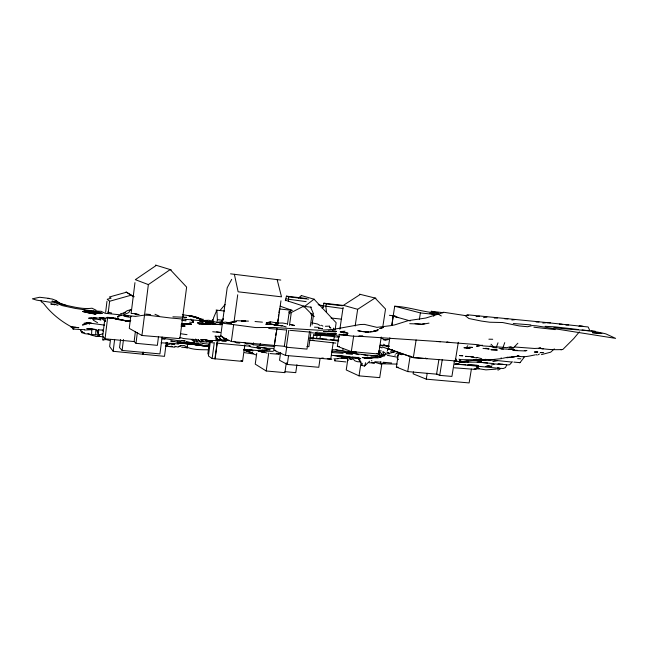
<?xml version="1.0" encoding="UTF-8"?>
<svg xmlns="http://www.w3.org/2000/svg" width="648" height="648" viewBox="0 0 648 648"><rect width="100%" height="100%" fill="white"/><g stroke="black" fill="none" stroke-linecap="round" stroke-linejoin="round"><path stroke-width="0.97" d="M96.649 329.848L99.128 335.162L95.726 334.749L95.799 329.978M167.403 342.387L167.338 345.157L165.726 345.773M369.668 361.187L364.573 366.047L361.673 365.44L361.722 363.965M208.51 349.799C201.512 349.693 193.833 350.009 187.345 347.352L187.475 343.991M95.726 334.749L91.579 334.53L91.846 328.706M98.682 329.646L98.431 335.219L99.128 335.162M275.092 346.016L273.367 346.413L253.336 344.785L253.562 342.808M104.668 320.225L102.724 336.174L105.049 338.799L134.128 341.569L135.991 343.319L157.367 345.352L158.493 336.563M105.64 312.247L106.977 301.279M260.067 345.368L260.285 343.562M105.049 338.799L107.584 318.046M108.184 313.106L109.633 301.247L107.22 299.279L111.132 298.185L109.35 297.011L126.482 292.224L134.217 296.744M110.5 339.584L109.642 346.55L113.165 351.289L164.503 356.351L166.309 342.411M113.165 351.289L114.631 339.398M120.552 339.609L119.556 347.644L122.116 350.43L159.935 353.905L162.113 336.984M122.116 350.43L123.468 339.503M130.75 316.451L129.268 328.382L141.944 335.486L179.893 338.645L186.624 287.105L170.238 269.576L148.36 284.594L141.944 335.486M131.123 313.47L134.962 282.649M134.128 341.569L135.392 331.541M135.991 343.319L137.352 332.489M142.803 354.075L143.054 352.075M143.046 354.334L143.297 352.326M392 324.996L393.182 316.103L395.069 316.313M207.838 353.962L209.417 342.112M212.196 321.376L212.463 319.399M210.3 341.958L208.421 355.971L212.139 358.53L242.571 361.398L244.863 344.793M212.981 321.935L213.516 317.925L216.869 310.173L224.508 311.024M212.139 358.53L214.286 342.581M216.967 322.655L217.372 319.666L216.869 310.173L216.076 310.084M214.925 358.781L217.185 341.99M215.136 358.919L217.396 342.12M309.558 331.331L306.974 349.11L286.351 347.215L284.326 346.307L231.344 341.528L233.653 324.624M234.058 321.643L237.719 294.783M256.746 353.273L255.231 364.127L266.198 370.98L284.901 372.649L286.319 362.734M266.198 370.98L268.734 352.99M274.469 344.404L275.441 337.511M275.724 335.543L276.137 332.594M276.421 330.626L276.696 328.658M277.668 321.764L278.089 318.816M278.365 316.848L278.64 314.871M278.924 312.903L279.337 309.955M333.226 342.468L330.747 359.243L285.517 355.436L273.821 350.195L274.517 345.254M277.012 328.633L274.331 345.384M277.854 322.672L280.949 300.81M285.322 300.704L286.448 296.152L306.245 298.461M280.657 352.415L279.539 360.264L287.291 364.459L318.784 367.295L320.088 358.409M286.448 296.152L288.668 296.841L288.449 301.563M284.326 346.307L286.716 329.54M287.42 324.608L289.251 311.777L292.046 310.351L280.155 306.18M286.351 347.215L288.765 330.35M289.47 325.393L291.308 312.498L303.734 306.139L311.996 314.539L310.271 326.398M285.517 355.436L286.789 346.518M287.291 364.459L288.587 355.436M296.914 364.711L295.763 372.649L284.942 371.685M311.024 331.873L308.869 346.68L306.941 346.502M312.028 324.964L313.462 315.09M323.166 307.573L323.425 305.791L318.16 304.738M322.21 308.602L323.474 305.864L323.862 303.191L342.873 305.378M323.862 303.191L326.252 303.896L325.863 306.593L326.584 312.595M335.121 329.646L336.15 322.736L314.037 299.19L303.726 307.071M381.243 337.017L378.635 354.019L351.313 351.581L337.333 346.307L339.115 334.303L347.215 335.291L343.505 334.125C349.572 336.612 356.481 336.425 362.953 336.142L358.83 336.231L440.454 341.682L436.574 341.536M339.86 329.306L343.124 307.306M343.084 348.624L342.784 350.609L332.221 349.628M347.863 359.097L346.235 369.959L359.016 375.864L379.72 377.638L381.988 362.88M351.313 351.581L353.678 335.85M355.153 326.025L357.664 309.315L375.038 298.031L385.536 309.015L382.774 327.013M359.016 375.864L361.106 362.062M389.829 337.802L388.152 348.656L413.343 357.607L455.293 360.92L458.314 342.298M391.813 324.98L394.705 306.221C409.496 306.941 423.403 312.393 438.194 313.065L431.074 311.267L443.021 312.668M437.918 374.277L407.705 371.588L396.357 367.035L398.188 355.266M407.705 371.588L410.16 355.979M413.343 357.607L416.121 339.973M419.353 319.545L420.398 312.927L394.705 306.221M413.448 371.879L413.141 373.831L426.271 379.161L469.12 382.928L471.396 369.077M433.706 316.281L434.006 314.401L429.632 313.276L438.55 314.321M426.271 379.161L427.202 373.329M438.923 359.462L436.566 374.163L439.733 375.362L451.907 376.423L454.45 360.75M439.733 375.362L442.268 359.583M310.489 337.794L313.041 338.062L313.664 334.417M313.041 338.062L316.54 338.499L317.277 334.295M316.54 338.499L319.974 338.377L320.566 335.081M330.269 339.398L333.712 339.941L334.49 335.988M374.981 362.321L380.279 363.901L380.878 361.568M312.012 332.756L315.86 333.331L316.127 332.375L318.079 332.124M361.673 365.44L362.256 363.326M397.637 356.813L397.2 358.385L398.528 359.616M365.634 362.71L364.573 366.047M387.407 350.868L388.168 348.357M345.992 361.932L334.894 360.847L335.186 359.956L334.044 358.66M397.621 355.93L398.812 353.476M479.415 345.068L483.1 345.911L503.059 347.296L504.752 342.614M496.457 346.883L498.02 342.808M218.757 322.348L219.17 321.473M327.572 334.044L327.831 333.518M395.993 353.444L401.849 354.667L402.473 353.387M390.541 351.686L393.741 352.115L394.3 351.062M231.684 279.353L227.197 287.761L220.668 336.101L231.344 341.528M220.361 322.469L223.212 318.581M336.652 333.461L336.118 334.141L334.263 333.396M524.175 357.299L520.004 362.661L513.921 362.111M347.239 358.984L348.114 360.563M517.874 343.246L513.329 347.903L509.612 347.676M182.858 316.815L183.424 316.086M394.899 355.323L395.393 354.723M223.536 319.091L220.506 322.664M220.036 310.481L225.083 304.536M579.377 331.833L573.812 338.523L562.78 349.515C555.174 349.912 547.252 349.645 539.719 348.17L540.74 348.187L534.373 348.462L514.407 346.972M466.916 346.729L467.799 345.724M512.365 361.746L509.628 364.727L506.655 365.018L505.513 367.554L503.229 368.518L501.852 368.412M554.34 348.867L550.695 352.172L541.453 354.626M335.648 334.4L332.027 333.923M454.07 361.625L460.177 361.398L460.866 360.904L459.813 359.591M298.339 298.048L301.547 295.618M222.313 336.749L224.88 339.86L226.436 338.758M454.28 367.789L475.276 369.384L478.508 367.157L476.288 366.938M123.436 313.308L127.129 310.748L131.333 309.477L129.827 310.497L128.871 312.539L123.76 314.831M156.362 265.348L135.335 279.669L148.36 284.594M177.917 343.886L181.643 342.719L177.917 343.886L161.133 342.776M360.361 294.386L343.424 305.305L357.664 309.315M130.337 316.961L131.09 316.507M538.075 354.788L539.42 353.994M123.298 320.501L118.673 319.65L117.572 316.629L120.131 315.22M477.811 367.651L474.684 369.311L477.09 368.267L475.608 368.68M88.663 323.012L86.281 324.227L82.466 325.045L84.062 324.251M215.306 338.815L218.813 340.322L215.144 336.142L218.595 336.434L221.77 340.508L227.084 340.5M442.552 312.571L443.321 312.206M102.846 336.531L102.91 339.965L103.55 339.674M507.635 357.226L502.589 358.344M41.018 300.364L41.407 301.895L43.481 303.288C50.811 313.114 60.953 321.335 71.645 326.957L73.07 329.046L73.945 328.641M170.586 343.764L167.338 345.157L166.212 342.346M165.418 346L167.233 345.23M178.435 346.559L180.816 345.611M383.292 351.734L385.884 353.597L384.466 355.784L380.384 357.121L377.403 355.89L371.012 356.181M117.572 316.629L121.808 315.163M382.968 327.467L379.76 328.568L383.324 327.532M101.947 317.974L88.614 318.225L91.498 317.893M102.749 333.793L98.431 335.219L96.795 329.84M497.51 360.709L492.828 361.665M348.567 357.153L341.407 358.101L349.491 357.364M535.378 354.845C529.7 355.882 523.406 357.874 517.695 355.849L520.036 356.513L515.897 356.546L518.4 356.133L511.734 356.902L515.022 356.773M184.777 317.82L186.535 317.301L172.903 316.823M99.687 336.069L97.103 336.344A35.794 7.266 -81.9 0 1 95.175 336.093L91.238 335.154L87.942 333.404M220.352 339.916L218.546 340.451L215.144 336.142M482.428 345.206L476.45 346.121L479.334 345.935M201.998 341.051L197.94 342.193L195.631 338.993M381.186 356.927L377.946 357.85L365.594 357.631L368.372 357.793M109.633 301.247L131.009 295.245L133.545 296.727M228.193 322.793L237.079 320.695L245.73 321.125L241.412 320.987M396.268 351.402L378.926 356.279L331.744 351.086M200.702 341.844L203.302 341.14M496.319 369.133L485.927 369.862L477.819 368.599M468.707 360.523L460.153 362.03M86.621 323.069L84.75 323.546L88.549 323.133L83.948 323.352L91.498 323.255L86.986 322.736L104.531 325.126M429.025 323.117L421.694 324.429L415.076 323.644M370.04 331.792L371.774 331.395M171.202 344.768L174.701 343.975M348.98 357.242L347.441 357.583L349.677 357.38M233.037 322.307L236.504 321.554L227.351 323.028L231.628 322.809L227.116 322.753L231.328 323.166L226.849 322.72M491.135 365.026L494.197 364.362M94.065 317.876L90.218 318.686L96.139 317.885M375.84 357.356L371.15 357.858L373.993 357.388M340.994 358.279L344.048 357.639L346.729 358.133L343.877 357.461M380.279 363.901L382.952 363.358M178.322 343.618L181.975 342.881L180.363 342.962M120.528 313.705L125.461 312.741M220.685 322.963L225.212 322.088L229.238 322.728M479.804 360.215L486.186 359.567L482.946 360.191L473.51 360.353L476.037 360.029L461.36 361.997M381.81 338.28L384.88 339.981L388.241 339.552L383.308 339.819M337.811 358.546L340.654 358.004M229.578 322.988L231.312 322.664M482.946 360.191L490.982 359.843L488.592 359.681L511.612 362.038M385.325 339.779L387.86 339.309M322.178 335.032L324.081 334.692M483.505 317.666L486.932 317.058M517.258 350.276L512.86 350.479L525.933 350.965M510.843 357.356L507.57 357.421L514.188 356.813M83.649 332.724L82.118 332.975L80.231 329.516L84.467 329.662M511.353 348.899L514.779 349.637L500.718 348.754L503.358 349.142M485.887 359.324L484.445 359.502M102.91 339.965L106.045 339.552L109.601 340.459M506.712 357.801L510.025 357.372M476.053 316.645L479.504 316.2M200.394 341.901L203.804 341.464L200.127 341.609L198.183 339.633M511.871 320.023L515.063 319.618M266.409 322.769L270.556 322.25L266.312 322.842L270.548 321.805L278.551 323.295L276.121 323.206M331.363 334.441L335.073 334.004M260.933 350.519L262.521 350.333M377.063 357.356L369.149 357.745M347.263 334.635L343.31 335.081L339.503 334.571M474.117 369.093L479.245 368.696M345.019 331.185L340.97 331.598M422.034 324.008L424.756 323.733M542.862 323.044L545.819 322.745M330.026 327.896L329.451 326.171L325.353 326.268M373.507 330.99L377.752 330.569L373.864 331.298L378.311 329.662C371.993 333.283 364.573 332.181 357.809 330.683L361.6 331.339M130.774 320.622L123.987 320.622M508.631 349.159L510.446 348.989M105.025 318.29L105.43 321.238L101.137 318.249L106.904 318.119M84.596 330.067L95.483 329.443L86.824 328.601L94.746 329.427M218.813 340.322L211.872 340.597M273.31 348.349L266.709 348.373L256.981 346.923M338.758 340.16L333.712 339.941M314.474 335.259L325.377 335.194L318.225 334.83L325.166 335.567M177.414 342.087L181.043 341.836M356.376 357.348L352.083 357.145L360.734 358.692L357.915 357.242M466.892 361.997L468.512 361.892M275.327 323.101L282.674 323.02L286.619 323.741M49.175 298.404L39.658 297.262L32.4 298.817L36.644 300.129L49.572 302.179L53.962 302.13L62.33 305.621L75.144 308.391L92.348 310.919L101.048 311.291L105.178 313.284L135.375 316.394L144.253 315.147L148.603 315.301L170.068 317.933L200.192 320.622L208.94 320.266L217.339 322.502L255.733 327.572L273.091 327.467L320.315 330.318L333.428 329.362L360.094 324.535L364.435 324.381L376.942 327.353L390.145 325.733L394.583 324.923L408.191 320.663L425.866 318.014L444.034 312.312L465.07 315.552L468.561 315.349M317.48 334.708L314.774 334.862L321.983 335.348L318.387 334.651M201.309 339.884L204.8 339.698L208.437 340.5L205.1 339.657L201.65 339.633M346.348 334.692L343.594 334.838L347.458 335.097M565.89 325.094L568.669 324.94M458.93 362.224L477.698 362.119L493.428 363.601M92.583 319.343L96.439 319.148L100.942 319.901L99.112 319.286M337.721 336.717L339.495 336.636M335.162 358.83L338.151 358.684M339.236 334.846L342.16 334.708M473.729 356.732L465.369 356.368L468.593 356.586M249.367 350.341L252.509 350.341L249.367 350.341L252.347 350.754M187.774 343.1L185.117 343.205L191.452 343.57L184.802 343.027L191.751 343.715L188.657 343.059M460.291 359.672L489.694 359.875L501.771 358.587L501.131 357.842M459.529 362.159L465.062 362.038L462.024 361.949M269.941 324.049L265.753 324.211L270.005 324.105L278.154 325.077L269.941 324.049L274.055 324.737M191.379 324.13L183.352 323.911L191.379 324.13L187.151 324.138L187.564 324.138M172.084 346.397L169.055 346.518L172.441 346.461M494.27 318.055L497.534 317.957M335.259 334.198L331.8 334.141M202.775 343.861L199.22 343.958L196.069 343.189L198.669 343.634M180.97 326.155L185.166 326.041L181.408 326.074M212.406 340.605L208.688 340.702L212.123 340.767M193.485 342.873L187.045 342.687L193.817 342.784M465.224 364.638L465.823 364.63L454.564 364.16M341.569 357.988L346.105 358.19L343.246 357.753M383.673 362.872L385.609 362.839M545.081 326.317L555.02 326.851L578.105 329.516M368.218 332.003L365.351 332.051L368.712 332.011M579.012 326.406L581.685 326.373M251.999 350.39L245.714 350.341M378.772 350.843L381.235 350.835M315.86 333.331L330.537 334.911L323.004 334.587L337.414 335.251M524.337 350.544L526.937 350.544M523.292 356.692L524.159 356.692M241.615 320.995L248.476 321.108M536.05 321.959L538.998 321.967M368.599 331.995L362.426 331.468M243.964 349.961L246.248 349.969L243.883 349.807M108.2 317.99L112.112 318.014L107.536 317.253M343.067 353.306L331.565 352.504M181.116 324.834L184.494 324.867L184.073 324.867M542.708 352.609L540.23 352.585L543.68 352.674M249.148 350.285L252.21 350.317M504.768 318.816L507.927 318.856M474.96 365.091L470.529 364.662L467.5 365.116L478.613 365.537L475.737 365.099M314.458 327.159L318.338 327.353M260.723 350.447L263.137 350.479L259.346 350.139M212.714 331.744L220.166 332.456L216.618 331.808M218.595 336.434L221.665 335.98M347.895 357.421L356.773 358.239M488.884 339.196L492.715 339.269M478.653 344.752L439.798 341.65M180.525 343.076L189.232 343.659L180.306 342.752M397.07 364.111L381.348 363.763M213.249 322.971L210.665 322.906L214.634 323.198M279.207 354.286L270.086 353.549M344.031 334.684L346.721 334.765M81.041 329.597L73.07 329.046M530.915 324.907L513.265 323.522M178.103 343.173L187.709 343.667L178.621 343.132M360.661 361.859L357.736 361.77L354.934 360.863L352.593 358.393M102.546 313.292L97.459 313.138L93.45 311.113L98.334 313.114L94.235 311.963L99.193 313.106M206.834 341.828L209.264 341.901M209.215 344.185L202.541 343.464M244.158 349.329L260.285 350.811L266.887 349.977L260.407 350.503L266.919 350.528L262.181 350.285M497.907 364.022L503.067 364.289M506.671 364.686L498.596 364.087M131.423 313.486L135.651 313.64L138.073 314.612M258.017 350.868L261.16 350.989L264.173 352.35L258.204 350.698L261.233 351.022L258.098 350.827L261.16 350.989L267.073 353.176M409.73 323.684L421.135 324.105M161.935 338.88L164.754 338.993M380.473 362.143L374.828 361.738M517.679 358.676L520.79 358.806M309.744 340.176L335.777 343.1M100.877 313.227L95.864 312.992L91.822 311.704L96.714 313.122L101.687 313.421M321.578 335.081L317.949 334.911L339.098 337.227M367.424 358.352L364.662 358.223M328.285 330.901L336.498 331.387L332.343 330.788M226.201 341.439L222.588 341.261L219.129 339.73M379.987 345.319L389.359 346.259M477.074 362.013L482.339 362.516M100.035 313.227L95.864 312.992L90.177 310.481M318.865 332.748L334.992 333.858L330.917 333.38M197.51 339.957L183.4 338.507L179.658 337.389M220.992 324.705L197.332 322.906L221.268 324.664M104.279 318.063L99.614 317.795L103.494 318.168M181.675 347.255L184.964 347.433M357.777 358.166L359.77 359.924L357.299 357.996L354.367 357.429L357.113 357.583M330.796 334.417L334.571 334.643M466.73 347.903L463.936 347.733L470.197 348.195L466.73 347.903L467.427 347.96M499.389 364.419L501.601 364.557L493.606 363.803M326.795 334.571L319.505 333.574M244.579 352.658L253.157 353.938M174.992 347.223L165.321 346.145M519.21 362.613L520.004 362.661M199.349 319.043L203.513 319.318M94.3 312.944L98.407 313.219L93.442 312.887L89.448 311.469L95.143 313.081L88.622 310.902L93.442 312.887M550.395 322.842L546.466 322.574L588.125 326.973L590.004 330.966M193.169 342.873L186.114 341.917L198.742 343.667M342.039 358.101L347.506 358.555L344.728 358.004M559.305 324.089L562.059 324.284M180.168 343.181L186.729 343.675L179.828 343.084M196.887 344.712L187.377 343.724L196.32 344.776M346.324 358.093L343.618 357.89L346.518 358.182M100.861 313.608L95.977 313.235L100.035 313.616M339.674 356.019L337.389 355.841L351.386 357.194M391.627 363.01L383.122 362.248M501.188 368.242L498.15 370.113L497.551 369.716M553.87 327.491C571.147 330.083 589.081 329.5 605.945 333.914L615.6 338.369L536.455 325.831L532.211 325.563L527.715 326.754L519.267 325.936L502.654 322.526L489.799 322.234L481.391 321.068L468.893 318.524L465.07 315.552M262.424 322.153L255.037 321.529M278.065 325.442L282.172 325.774L273.918 324.915L282.196 325.774L286.165 326.932M497.073 347.863L493.509 347.579L490.155 346.008M218.327 340.241L221.77 340.508L218.384 336.134M187.053 343.715L190.455 343.999L177.755 343.092M257.993 350.438L264.141 351.281L257.831 350.39M221.632 339.787L228.695 340.654M273.221 351.354L263.768 351.224L260.65 350.438M285.744 329.954L268.693 328.471M206.801 342.031L200.127 341.609L198.272 339.763M216.74 343.092L250.363 346.259M483.1 362.58L487.563 363.018M273.821 350.195L275.829 350.374M579.272 325.904L583.095 326.244M483.011 348.381L489.216 349.037L485.806 348.219M326.778 339.155L319.974 338.377M180.711 333.736L187.029 334.668M485.619 366.428L487.515 366.59M123.387 315.795L128.288 316.232M322.502 334.846L333.704 335.048L330.342 334.992M369.06 362.75L374.576 363.018L371.717 362.653M396.357 367.035L398.123 367.197M189.629 322.202L193.477 322.55L190.868 319.027M337.333 346.307L339.341 346.486M346.534 356.311L331.484 355.339M243.851 349.823L246.119 350.033M145.727 314.086L150.628 314.539M447.468 342.209L446.796 342.144L450.595 342.509M98.318 329.767L101.898 330.099M239.768 343.132L236.415 342.816L233.936 341.302M162.745 338.58L165.2 338.807M345.627 356.675L357.299 357.996M177.034 342.128L194.068 343.238L184.186 342.476M139.109 314.491L134.889 314.094L136.809 314.555M206.024 322.38L210.349 322.793M87.278 312.668L91.141 313.041M215.565 340.694L219.194 341.042M466.997 314.742L547.576 322.655M289.94 330.318L310.684 332.157M309.55 338.054L338.621 340.929M380.724 345.101L383.729 345.4M386.735 345.7L388.743 345.902M352.48 354.359L346.202 353.678M503.059 347.296L506.768 347.668L510.713 346.664L513.329 347.903M331.857 359.203L327.272 358.709M582.066 329.937L588.668 330.715M215.193 323.66L207.368 322.688M336.701 355.566L339.69 355.874M217.372 319.666L222.288 320.193M261.403 351.321L258.487 350.398M97.767 336.15L102.133 336.741M420.398 312.927L434.006 314.401M310.757 313.794L313.608 314.102L310.619 307.128M331.039 318.014L341.618 319.156M219.413 323.951L222.337 324.267M279.474 308.966L292.046 310.351M266.79 348.211L257.078 346.85M303.872 306.366L311.494 307.225M213.427 322.72L205.635 321.214M319.529 305.346L323.425 305.791M342.946 308.529L323.474 305.864M97.573 313.122L92.607 312.555L96.714 313.122L91.052 310.684M498.19 368.242L455.86 364.063M246.386 349.88L244.385 349.653L245.892 349.928M326.252 303.896L342.338 305.751M306.164 301.644L286.068 298.882M208.575 346.34L202.16 345.562L208.316 346.364M288.668 296.841L308.545 299.149M257.207 347.919L260.48 348.308L250.849 346.939M321.797 357.996L323.627 358.214M455.301 363.99L458.193 364.338M230.566 273.837L280.786 280.066M591.341 330.755L595.253 331.241M213.103 322.736L205.934 321.189M210.106 342.46L213.411 342.889M209.029 346.664L190.148 343.966M555.247 329.613L533.903 327.216M206.234 346.307L209.28 346.704M182.363 314.644L189.637 315.851M538.691 348.251L542.238 348.721M206.696 322.574L210.965 323.141L207.044 322.55M344.639 356.546L340.678 356.011M389.383 315.293L395.369 316.094M560.569 349.637L561.638 349.782M471.096 357.105L476.782 357.874M312.223 339.989L313.875 340.216M354.367 357.429L357.534 358.069M106.75 317.399L119.75 319.464M181.942 340.548L185.19 340.994L177.868 340.605L164.373 338.572M499.697 368.267L497.551 367.967L500.369 368.364M205.149 320.93L210.033 322.688L205.716 322.032L202.379 320.428M459.91 364.387L457.002 363.965L459.327 364.427L457.431 363.925M311.753 322.809L317.48 324L320.282 325.596M498.92 348.235L501.584 348.632M198.669 345.101L200.183 345.327L198.531 345.019M124.683 320.671L129.244 321.359L120.82 319.788M181.659 320.209L185.911 320.865L185.822 319.383M119.062 319.31L109.18 317.415L117.636 319.213M343.035 357.834L345.886 358.279M396.641 357.048L387.358 355.355M122.869 320.266L126.716 320.882L111.61 317.739L119.402 319.642L114.834 318.071L118.673 319.65M174.247 341.561L170.683 340.994L177.771 342.176M48.074 298.388L52.261 299.06L56.344 300.623L60.215 304.017L55.291 300.461L59.292 302.948L66.533 305.516M125.364 320.76L129.9 321.489M55.015 304.649L50.714 303.936L54.821 304.803M246.321 349.993L244.385 349.669L253.028 353.533L247.504 351.03L244.531 350.382L252.971 353.281M199.584 321.408L203.108 322.153M124.805 316.354L129.592 317.236M192.513 316.532L188.965 315.876L193.039 316.24L196.96 317.812M60.272 304.123C70.729 305.978 81.356 309.623 92 308.213L96.058 310.181M56.182 301.944L51.937 301.118L57.17 302.778M290.539 324.68L294.476 325.45L290.571 324.575M386.516 345.643L388.994 346.129M348.729 358.741L351.556 359.316M182.064 323.992L183.716 324.348L181.869 323.87M539.719 348.17L543.235 348.932M367.878 355.914L362.038 354.351M243.778 349.531L246.054 350.025M262.95 352.245L259.289 350.754M91.579 334.53L84.742 333.655L80.838 330.877M107.625 312.093L111.634 313.016M184.656 347.393L187.556 348.065M180.395 342.76L188.924 343.537L180.768 342.606M204.42 320.873L208.769 321.918M359.51 294.176L375.945 298.258M194.319 317.156L192.553 316.71L196.628 317.269L200.021 318.978M264.376 352.634L259.362 350.706L261.492 352.131M174.766 346.259L178.022 347.085L181.213 345.716L184.251 345.546L187.345 347.352M86.322 312.425L82.499 311.445L95.969 314.385L92.875 313.389M192.61 316.491L189.435 315.657L192.926 316.605M358.806 354.683L353.168 352.998L346.761 352.917L344.023 351.184M476.977 357.404L478.524 357.826M377.403 355.89L380.384 357.121L378.707 352.577M479.293 358.036L481.707 358.717M410.233 320.922L393.182 316.103L398.496 317.617M301.207 295.52L314.393 299.287M189.872 315.584L198.158 317.723L201.965 319.666M155.471 265.072L171.218 269.876M285.736 300.348L304.495 306.391M202.549 319.666L196.15 317.747L199.625 318.994M253.336 344.785L249.998 343.651L246.556 344.088L244.142 342.403M315.795 332.926L319.286 334.125L315.681 332.797M425.25 358.085L426.967 358.676L413.367 357.599L382.085 346.85M53.865 303.888L57.923 305.297M289.251 311.777L291.308 312.498M244.515 349.612L255.693 354.861M58.231 302.875L63.366 304.682M204.63 320.558L208.089 321.789L212.495 322.396L206.72 321.133M376.82 353.363L378.635 354.019M258.35 350.22L261.33 351.313M351.135 359.041L349.426 358.385L352.172 359.656M354.65 351.556L356.481 352.269L338.572 350.617L335.915 349.547M400.334 354.075L401.849 354.667M251.554 350.333L253.012 350.916M328.925 358.498L330.747 359.243M96.811 311.234L101.704 313.243M379.72 346.923L382.036 347.903M154.969 314.272L159.043 316.005M83.179 309.639L92.753 313.049L87.942 311.753L84.07 309.833M81.51 331.687L84.71 333.121M371.936 360.92L371.401 360.588M206.38 321.019L209.701 322.639M171.048 343.181L173.219 344.242L173.008 343.027M200.848 339.69L202.451 340.492M248.994 345.514L250.59 346.324M386.848 352.083L389.505 353.476L389.035 354.075L387.844 352.553M311.137 314.726L314.369 316.435M200.977 339.9L202.913 341.512M438.04 314.037L441.296 315.965M93.28 320.169L97.565 322.728M203.116 320.452L206.372 322.412M200.337 320.42L202.775 321.894M321.449 325.239L322.874 326.114M240.967 360.401L242.571 361.398M536.26 354.578L537.095 355.104M330.926 328.099L329.492 327.175L329.451 326.171M384.143 355.582L381.559 353.897L379.76 351.686M200.192 320.412L202.419 321.87M201.131 339.876L202.703 340.897M126.052 291.932L131.471 295.553M383.592 344.209L386.354 346.105M191.338 339.431L194.643 342.031L194.368 341.715M104.036 319.934L105.43 321.238M359.146 360.669L360.45 361.949M491.022 344.234L493.541 346.858M224.88 339.86L222.523 336.968M193.477 322.55L193.031 319.982M192.91 339.123L194.181 340.678L197.365 341.836L195.834 339.584M88.768 323.328L89.44 324.243M359.519 359.867L360.636 361.544M288.935 311.939L290.029 313.794M102.295 329.621L103.275 331.387M455.917 358.96L457.091 361.114M392.405 349.588L393.741 352.115M459.043 359.049L460.177 361.398M173.988 343.975L174.272 344.574M382.701 351.84L384.466 355.784L381.559 353.897L380.773 356.821L378.772 351.281M455.325 358.943L456.403 361.681M333.744 329.184L333.493 328.091M277.142 279.612L281.507 296.833L238.132 291.803L234.374 274.306M334.789 360.426L334.894 360.847M370.842 357.915L368.007 358.295L362.232 357.526L367.732 358.223L370.842 357.915M262.448 350.374L260.861 350.552L262.416 350.374M488.981 365.869L486.689 366.055L491.783 366.606L488.981 365.869M481.424 361.77L478.37 361.965L481.424 361.77M331.808 331.533L323.393 331.557L335.988 331.736L331.808 331.533M375.224 357.461L369.303 357.469L375.224 357.461M334.805 334.417L327.361 334.303L334.805 334.417M209.264 340.589L205.546 340.71L212.609 341.067L209.264 340.589M536.868 351.986L534.341 352.026L537.824 352.018L536.868 351.986M186.446 343.335L202.411 345.708L186.446 343.335M472.505 347.401L468.958 347.32L472.505 347.401M477.374 360.021L474.895 359.964L480.484 360.215L477.374 360.021M199.406 323.83L198.685 323.806L206.931 324.365L199.406 323.83M497.186 350.033L491.038 349.726L497.186 350.033M318.508 328.074L322.323 328.682L318.508 328.074M462.21 355.703L459.602 355.574L462.842 355.744L462.21 355.703M206.631 324.138L202.5 323.911L210.398 324.454L206.631 324.138M599.214 333.177L592.369 332.683L601.879 333.534L597.829 332.991L599.214 333.177M340.046 356.052L334.19 355.55L340.046 356.052M270.054 349.839L266.822 349.62L270.054 349.839M344.048 332.254L340.168 331.898L348.081 333.266L344.048 332.254M388.865 348.721L388.16 348.656L388.865 348.721M75.249 327.297L70.802 326.859L78.853 327.71L75.249 327.297M279.28 353.67L276.234 353.363L279.264 353.719M208.081 346.202L195.145 344.372L208.081 346.202M194.627 343.715L191.201 343.059L194.627 343.715M205.756 346.016L208.81 346.445L205.756 346.016M90.412 313.016L85.617 311.818L90.412 313.016M89.562 312.887L84.848 310.805L89.562 312.887M91.911 312.887L87.197 310.57L91.911 312.887"/></g></svg>
